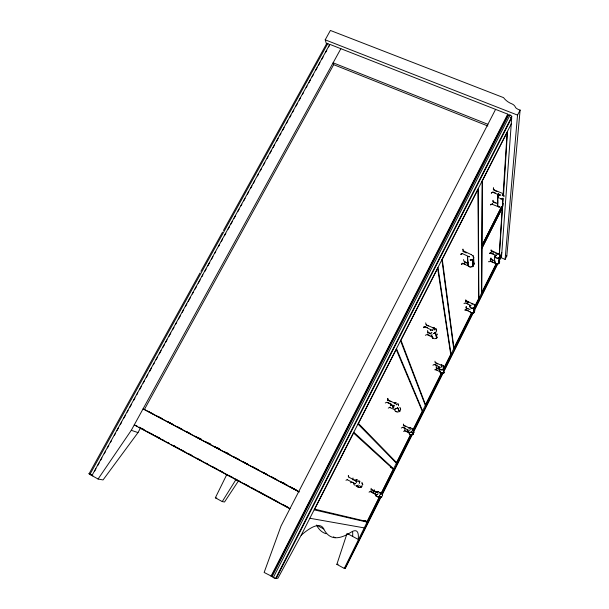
<?xml version="1.0" encoding="UTF-8"?>
<svg xmlns="http://www.w3.org/2000/svg" width="609" height="609" viewBox="0 0 609 609"><rect width="100%" height="100%" fill="white"/><g stroke="black" fill="none" stroke-linecap="round" stroke-linejoin="round"><path stroke-width="0.91" d="M481.529 293.233L482.13 180.964M499.152 258.323L499.311 257.592M440.391 372.495L439.576 370.759L439.995 369.929M431.53 335.757L432.032 334.577M378.06 493.678L377.55 494.554M374.322 489.781L374.428 491.539L374.619 490.953M409.484 433.677L409.355 434.088L408.784 432.184M352.984 477.958L353.121 480.082L353.342 479.626M430.327 330.474L430.814 329.857L430.639 330.344M493.48 188.691L493.518 187.679M499.449 255.004L499.357 254.455M503.399 194.857L503.415 194.248M356.63 482.191L356.531 482.754M465.801 299.872L466.121 301.052M496.373 255.24L496.358 255.727L496.48 255.095M474.198 304.934L474.106 304.378M499.692 195.245L499.677 195.649L499.707 194.949L500.08 195.36L492.788 192.261M472.995 256.1L472.706 255.43M499.334 257.158L498.779 263.659L497.911 263.91M469.227 256.572L469.516 256.884L462.261 253.572M474.061 307.142L473.84 307.591M443.443 366.298L443.36 365.72M435.983 329.294L435.679 328.594M494.812 256.815C494.143 257.462 494.782 264.184 495.239 262.997L495.467 263.217M498.238 197.042L497.865 196.083L497.446 204.472L497.85 205.515M497.865 196.083L497.5 204.198M497.705 204.304L497.873 200.65M473.916 264.527L473.665 257.204M359.272 483.417L359.447 483.059M412.027 428.995L411.95 428.401M432.116 329.872L432.443 330.512L425.059 326.843M443.299 368.559L442.263 369.8L443.192 369.602L441.182 369.869M435.8 331.996C436.539 333.466 431.393 334.036 434.156 333.245L435.77 332.544M398.004 404.414L397.799 403.805M379.917 493.077L379.849 492.468M411.859 431.324L411.623 431.789M394.031 405.099L394.107 405.952M413.199 430.852L413.777 432.679M495.581 109.376L281.038 525.978L264.139 572.452L271.538 576.236L507.7 115.2L507.769 114.157L329.812 44.358L91.929 475.576L92.888 475.758L88.884 473.673L89.63 473.84M503.171 193.609L507.152 132.267L482.45 180.629L482.046 245.313L501.588 206.611M502.478 206.58L502.95 199.173L502.501 206.626L501.489 206.984L502.349 206.39M359.013 481.529L358.815 480.897M499.441 254.212L502.509 207.304L481.772 248.396M507.487 131.323L503.521 195.184M379.734 495.46L379.712 496.343M499.159 257.866L497.431 258.437L499.19 257.881L498.649 263.453M382.551 495.528L382.254 494.356M502.486 193.989L502.364 195.725L502.28 194.956M357.437 485.738L356.136 486.096L358.45 485.038M510.342 117.301L511.697 117.834L501.61 255.613L499.487 259.86M362.69 484.764L362.332 483.356M348.675 477.113L357.148 481.529L356.569 481.194M395.789 403.698L388.002 399.877L387.598 398.37M495.17 256.237L495.201 255.498L495.064 255.894M354.019 484.048L354.057 483.615M499.89 257.15L505.097 259.411L517.543 115.109L520.116 110.077A10.513 9.386 -8.8 0 1 515.602 107.626A7.285 6.532 -9.6 0 0 511.796 103.835A20.409 18.148 -9.3 0 1 503.536 97.63L330.382 30.45L325.206 39.821L326.47 43.955L223.434 230.499M474.594 306.068C474.221 306.807 475.34 305.672 474.495 305.155M469.882 306.167C469.41 305.117 470.171 308.474 470.894 307.743M505.097 259.411L506.817 255.97L520.116 110.077M439.097 367.516C438.518 367.235 439.295 366.648 438.998 367.136M436.653 330.443L436.272 331.197M488.981 261.832L489.073 261.39L488.981 261.817M407.649 430.198L407.337 429.916L407.634 430.807M392.729 405.876L392.767 405.465M375.502 494.264L375.197 493.968L375.487 494.889M407.352 429.771C407.946 428.805 406.789 431.263 408.137 431.857M491.166 249.949L491.486 251.106M390.978 403.82L390.909 404.285M426.11 324.605L425.683 322.892M371.109 488.319L371.201 490.001L371.429 489.233L377.991 492.848M344.252 567.816L345.318 568.281L381.082 496.837M441.814 365.552L435.351 362.484L434.94 361.213M426.049 324.734L434.202 328.304M463.297 251.372L462.916 249.599M493.381 201.899L493.046 200.262M463.243 251.479L463.259 250.756L471.427 254.737M497.233 253.862L497.484 253.519M348.241 476.2L348.394 475.553L348.767 476.931M472.645 303.777L471.358 303.701M441.898 365.088C440.634 364.41 441.335 365.065 441.221 365.05M466.075 301.151L466.091 300.625L472.896 304.013M433.311 327.832L433.836 327.406L434.126 327.87M411.052 427.906L410.481 427.739M378.379 491.767L377.961 491.349L376.233 492.224M491.448 251.19L491.509 250.596L498.497 253.93M493.275 189.254L493.465 188.25L493.808 190.084L493.838 189.338L493.899 189.841L502.159 193.243M497.119 263.994L497.934 263.948M500.461 198.595L500.948 199.029L500.857 198.595M472.005 308.245L471.602 308.116L472.082 308.261M470.803 266.94L472.797 266.536L472.805 259.305L470.536 260.271L472.66 259.594L472.774 266.483L471.754 266.841M470.019 259.898L470.513 260.34L470.422 259.898M409.705 432.702L409.355 432.291L410.154 432.344M397.548 411.981L399.58 411.6L397.51 407.764M377.618 496.632C377.108 496.244 377.725 497.195 378.006 496.495M359.523 487.558L357.201 486.591L358.252 487.071M466.068 307.332L466.243 306.578L466.479 308.085L470.057 309.524M471.305 312.881L470.437 312.531L472.082 313.034M441.144 373.104L440.269 372.738L441.921 373.264M378.044 497.013L378.973 497.264M433.402 338.338L432.36 337.911L433.372 338.383M497.309 258.452L496.891 258.125L497.675 258.147M490.709 258.749L490.915 257.934L491.143 259.442L494.63 260.728M499.258 254.501L502.235 208.034L482.031 248.076L481.757 292.647L496.046 264.123M380.8 496.944L345.067 568.319L344.291 568.433L336.853 564.36L347.054 533.415M387.621 400.676L387.918 399.763M410.192 427.594L408.289 427.929M436.31 368.308L436.227 366.321M499.03 262.57L498.855 263.53L499.083 262.951M436.303 368.293L436.524 367.615L439.18 368.985M474.046 307.591L472.142 308.436L474.038 307.636M474.342 311.663L474.076 312.204M502.874 205.789L502.631 206.451L502.988 205.461M443.276 369.024L443.854 372.959L442.119 373.5M444.182 372.221L443.938 372.822M469.775 305.794L469.92 305.406L469.828 306.753M473.17 265.684L472.927 266.354L473.33 265.547M437.041 337.272L436.782 337.957L437.163 336.929M467.697 257.165L467.864 256.701L467.849 257.219M397.753 407.771L399.435 411.334M399.687 411.433L399.976 410.694L399.671 410.953M375.563 493.442L375.144 493.983L375.745 495.696M361.959 486.028L361.655 486.789M373.949 490.999L373.781 491.311M405.175 428.82L405.023 429.117M408.944 432.032L408.175 431.865M355.222 485.259L353.958 484.703M490.321 259.769L490.473 259.411L490.184 260.028M344.291 568.433L379.194 497.568M238.454 480.92L224.523 501.999L222.247 501.58L215.35 497.804L226.891 474.335M494.919 260.842L494.866 262.57M379.468 495.985L381.607 497.347L379.841 497.88M381.47 492.887L393.307 469.242L353.54 432.999L314.64 509.154L367.09 521.593L378.935 497.949M394.358 461.302L396.611 462.65L410.519 434.887M412.628 430.677L422.319 411.326L396.208 349.467L358.419 423.445L396.611 462.65M441.517 372.997L425.554 404.863L400.95 340.187L437.665 268.303L450.751 354.545L443.611 368.803M471.823 312.478L453.926 348.203L442.271 259.282L477.966 189.399L478.644 298.867L474.807 306.525M381.318 493.336L410.771 434.529M412.879 430.319L441.746 372.67M443.847 368.468L471.739 312.79M474.67 306.928L496.251 263.849M499.57 257.219L501.824 252.72M382.079 494.394L411.851 434.91M413.557 431.515L442.91 372.875M473.109 312.546L444.296 370.287M474.814 309.144L497.355 264.108M382.361 494.287L412.164 434.75M413.861 431.347L443.238 372.662M444.09 370.957L473.041 313.125M474.746 309.722L497.736 263.788M499.86 259.541L501.565 256.138L501.138 255.651M382.551 495.536L382.094 494.538M436.272 331.06L436.493 330.695M481.78 246.036L501.405 207.174M399.717 411.402L400.105 410.352M497.477 195.923L498.634 193.647M497.096 203.809L497.842 202.325M467.347 263.697L468.115 262.19M503.712 196.517L503.925 196.167M511.065 117.065A1.857 0.822 26 0 0 511.598 116.129A1.857 0.822 26 0 0 509.543 114.911A1.857 0.822 26 0 0 508.378 115.466L272.048 576.654L274.02 577.987L275.58 578.55L511.773 116.684M511.697 117.834L276.182 578.466L277.932 578.207L301.181 535.212L511.248 123.947M270.99 576.304L507.769 114.157M273.274 577.583L510.022 115.048M404.323 430.525L404.741 429.733M327.787 43.566L89.904 474.434L98.072 479.032L103.05 479.938L138.007 432.588L140.481 428.074M98.072 479.032L131.285 430.312L340.865 48.69M298.684 491.699L143.046 408.898L144.417 409.461L333.679 64.661L333.115 62.803L487.893 124.312M89.127 473.68L199.98 272.977M200.901 271.309L222.521 232.166M94.57 471.252L95.948 468.755M97.783 465.428L99.16 462.931M100.538 460.434L101.909 457.945M104.208 453.781L105.585 451.284M107.42 447.958L108.798 445.461M110.632 442.134L111.546 440.467M114.302 435.481L115.223 433.814M117.057 430.487L118.435 427.99M120.27 424.663L121.648 422.166M123.939 418.002L125.317 415.513M127.152 412.179L128.073 410.519M129.907 407.193L131.285 404.696M133.577 400.532L134.954 398.035M136.789 394.708L137.71 393.049M139.545 389.714L141.379 386.388M143.214 383.061L144.592 380.564M146.426 377.237L147.804 374.741M149.639 371.414L151.481 368.087M153.316 364.761L154.229 363.093M156.064 359.767L157.442 357.27M159.276 353.943L161.119 350.617M162.953 347.282L164.331 344.785M165.701 342.296L167.079 339.799M168.914 336.465L170.756 333.138M172.591 329.812L173.968 327.315M175.803 323.988L176.717 322.321M178.559 318.994L180.393 315.668M182.228 312.341L183.606 309.844M185.44 306.517L186.818 304.02M188.196 301.524L190.488 297.367M192.322 294.033L193.243 292.373M195.078 289.047L196.456 286.55M198.29 283.223L200.125 279.889M201.96 276.562L202.881 274.903M204.715 271.568L206.093 269.079M207.928 265.745L209.762 262.418M211.597 259.091L212.975 256.595M214.81 253.268L215.731 251.601M218.486 246.615L219.4 244.947M221.234 241.621L222.612 239.124M224.447 235.797L225.825 233.3M228.124 229.136L229.494 226.647M230.872 224.15L232.25 221.653M234.084 218.327L235.462 215.83M237.761 211.666L239.139 209.169M240.974 205.842L241.887 204.182M243.722 200.848L245.1 198.359M247.399 194.195L248.776 191.698M250.611 188.371L251.989 185.874M253.359 183.378L254.737 180.881M257.493 175.894L258.414 174.227M260.249 170.901L261.626 168.404M263.461 165.077L264.839 162.58M267.13 158.416L268.051 156.757M269.886 153.43L271.264 150.933M273.098 147.606L274.476 145.109M276.768 140.945L278.146 138.449M279.98 135.122L280.901 133.455M282.736 130.128L284.114 127.631M286.405 123.475L287.783 120.978M289.618 117.651L290.995 115.154M292.373 112.657L293.751 110.16M296.043 106.004L297.42 103.507M299.255 100.18L300.633 97.684M302.467 94.357L303.389 92.69M306.144 87.696L307.058 86.036M308.892 82.702L310.27 80.213M312.105 76.879L313.483 74.389M315.782 70.225L317.152 67.728M318.53 65.232L319.908 62.735M321.742 59.408L323.12 56.911M325.419 52.755L326.789 50.258M328.632 46.931L329.545 45.264A1.789 0.731 32.3 0 0 327.467 43.445A1.789 0.731 32.3 0 0 326.767 44.411M373.408 492.521L370.508 491.219L369.046 492.201M492.704 203.566L492.194 204.304L499.311 207.113M496.868 263.979L490.199 261.314L490.549 260.797M222.247 501.58L236.132 479.298M492.612 203.764L491.836 204.639M501.565 256.138L500.796 256.214M425.364 326.378L423.483 327.749M469.775 266.438L468.572 266.3L469.569 266.757M493.039 191.888L491.265 193.099M373.682 492.963L373.134 493.534M370.577 491.197L370.242 491.623L376.887 494.927M461.812 263.864L462.261 263.187M373.743 492.864L373.629 493.221M435.405 369.952L435.671 369.549L440.36 371.992M402.709 427.252L401.331 428.02M390.004 407.231L388.268 408.114M434.263 364.494L432.915 365.225M491.646 192.779L491.965 192.353L491.509 192.946M461.165 254.006L461.477 253.58L461.013 254.197M424.001 327.17L424.321 326.744L423.834 327.391M433.814 329.857L434.004 328.822M432.329 337.127L426.863 334.577L425.371 335.277M394.229 406.02L386.745 402.275L385.269 402.983M390.08 407.094L389.73 407.482L394.997 409.865M381.774 493.617L382.33 494.447M361.883 482.328L362.781 484.581M462.764 263.651L461.645 264.237M411.212 434.818L409.461 434.225L410.337 434.605M397.243 411.958L395.256 411.296L396.307 411.753M499.251 206.923L498.238 206.497L499.281 206.877M462.132 253.801L460.724 254.44M403.569 431.408L404.749 430.982M462.855 263.491L469.767 266.651M489.872 253.489L489.529 253.511M381.531 497.089L382.056 496.282M361.449 486.637L362.089 485.67M471.138 305.634L465.261 302.886L463.974 303.625M381.698 497.21L381.691 496.799M413.153 434.354L413.344 433.326M412.042 434.445L411.707 434.735L412.095 434.552M380.336 497.5L380.237 497.583M442.842 372.921L442.507 373.21L442.888 373.028M501.017 206.854L501.352 206.74M413.138 433.951L413.009 434.209M404.84 430.822L408.905 432.793M351.918 482.214L350.403 482.8M434.217 364.532L440.535 367.455M345.965 480.28L347.541 479.481L347.252 479.747L355.23 483.706M441.441 367.113L441.837 366.07M409.849 430.137L410.344 429.276M465.215 310.286L465.672 309.806L470.567 312.166M470.483 312.333L470.034 311.595M432.42 337.668L431.614 335.749M431.096 332.484L431.956 332.712M407.923 431.674L408.647 431.888M378.737 496.617L379.529 496.244L377.747 496.799L379.559 496.259M461.333 264.329L461.789 264.245M491.265 204.342L492.475 203.832M499.319 260.934L499.174 261.101M493.602 253.763L490.732 252.705L489.697 253.116M464.743 310.004L465.748 309.623M423.872 327.124L425.112 326.652L427.457 327.756M355.664 481.399L356.805 481.338M434.719 369.777L435.724 369.412L437.635 370.341M503.087 198.275L500.971 198.96L503.042 198.222M503.757 195.108L504.13 196.06M473.353 256.359L473.718 257.341M499.555 255.278L499.464 254.516M472.279 313.254L473.985 312.668L473.886 307.865L473.916 308.253M432.588 327.832L433.638 327.475M499.745 255.209L499.707 256.511L500.058 256.024M471.48 303.708L472.234 303.449L471.975 303.746M473.155 313.003L474.008 312.714L473.848 307.849M434.423 332.994L434.803 332.864L434.369 332.849M434.666 338.764L436.653 338.147L435.717 333.74L436.63 338.094M474.297 305.216L474.19 304.333M394.586 402.8L395.858 402.435L396.292 402.922M436.341 329.568L436.447 330.611M442.979 373.21L443.839 372.914L443.108 369.305C441.662 370.051 440.162 369.701 441.609 369.572M394.602 402.853L395.66 402.503L395.332 402.869M443.74 366.527L444.007 367.265M443.55 366.588L443.443 365.682M410.078 427.389L409.195 427.685M411.296 435.085C414.706 435.062 411.73 430 409.903 432.641L411.669 432.086L410.847 432.519L411.669 432.086L412.94 434.27M398.362 404.696L398.461 405.784M359.645 481.262L360.064 481.308M360.467 487.246L361.548 486.956L359.424 487.596M412.133 429.299L412.057 428.47M412.323 429.231L412.582 430M354.499 480.174L356.897 479.542M377.192 491.661L377.961 491.349L377.694 491.714M380.716 497.591L381.485 497.119M358.983 481.955L359.051 480.882M396.581 408.677L397.738 408.403M435.032 338.452L435.542 338.338M467.484 258.17L468.047 265.25M474.906 310.834L474.647 310.011M439.645 370.911L439.873 371.764M501.983 199.059L503.034 198.922M336.853 564.36L338.162 564.216M489.979 253.382L490.846 252.575C489.004 253.884 497.964 255.354 496.358 255.369M414.067 432.557L413.678 431.568M499.464 198.184L498.847 197.902M498.39 253.884L497.5 253.565M496.183 257.767L495.437 257.645L494.805 256.001L495.163 256.8M440.101 369.145L439.622 368.917M402.633 427.366L409.172 430.54M393.916 407.893L393.018 407.55M376.491 496.008L375.981 495.977M356.334 479.9L356.752 479.945M309.836 518.259L364.03 527.858M215.35 497.804L216.812 498.086M497.88 195.923L498.185 197.065M314.145 509.824L366.915 522.088L363.718 520.39M364.692 520.474L365.217 520.604M499.35 206.778L498.284 206.443M495.718 257.759L496.449 257.988M471.275 254.745L471.815 254.912M496.152 263.758L495.224 263.507L496.069 263.88M472.356 303.647L473.208 303.921M470.43 307.728L471.153 307.964M470.491 312.508L471.48 312.607M434.27 327.878L433.768 327.688M432.428 337.881L433.471 338.231M131.285 430.312L138.007 432.588M441.609 364.958L442.461 365.248M440.368 369.381L439.348 368.993L438.784 367.242L439.043 368.118M440.33 372.716L441.198 373.012M136.766 425.843L134.239 424.945L289.884 508.789M396.375 411.646L395.31 411.242M410.39 434.521L409.499 434.179M353.578 482.488L353.601 483.744M357.3 479.968L357.841 480.174M378.09 491.615L378.943 491.95M381.28 493.206L382.003 493.572M376.019 495.977L376.75 496.259M325.206 39.821L517.543 115.109M507.7 115.2L508.378 115.466M333.679 64.661L487.862 126.01M467.963 303.899L465.999 303.016M498.01 193.829L500.469 194.842M494.478 190.48L496.898 191.53M493.701 192.277L495.3 192.939M497.865 203.634L493.397 201.746M493.229 202.112L495.536 203.079M492.034 251.525L494.044 252.423M495.688 253.306L498.025 254.326M490.435 260.934L493.016 262.053M492.78 260.264L491.067 259.518L490.671 258.505M463.114 251.54L466.342 252.971M462.947 263.225L465.268 264.245L463.7 263.552M467.971 262.981C463.122 261.832 464.142 261.246 463.533 259.609M466.799 262.89L464.484 261.87L466.76 262.875M468.527 266.354L470.513 267.229M468.625 302.46L466.007 301.272L468.625 302.46L466.007 301.272L465.619 300.214M468.123 308.999L466.395 308.215L466.037 307.21M465.725 309.616L468.306 310.788M426.719 325.282L428.31 326.021M431.218 333.694L427.891 332.324L427.587 330.504M427.754 332.506L430.845 333.945M427.716 334.554L430.03 335.635M435.1 362.736L437.757 363.992M435.054 364.494L437.049 365.438M437.018 368.316L438.96 369.237M90.307 474.129L91.038 474.48M387.697 400.174L390.902 401.75M387.621 402.336L389.227 403.12M393.3 407.87L392.645 406.622M410.253 428.5L403.683 425.074L403.432 425.912L403.424 424.024M403.462 427.335L405.465 428.325M403.523 425.539L405.518 426.528M405.678 430.814L407.619 431.781M355.412 483.211L355.686 483.287M390.399 467.187L393.597 468.816L353.783 432.215M359.241 485.723L361.403 486.675M374.01 491.372L376.233 492.529M380.267 492.544L381.097 492.97M358.716 487.033L357.247 486.53M365.842 520.931L367.09 521.593M199.455 438.13L201.13 439.02M208.651 443.017L210.318 443.908M217.847 447.912L219.514 448.795M227.043 452.799L228.71 453.69M283.048 482.587L284.715 483.47M157.876 416.396L162.063 418.627M167.932 421.748L172.956 424.42M177.15 426.65L182.175 429.322M186.369 431.553L190.556 433.783M195.588 436.455L201.457 439.576M205.644 441.807L210.676 444.479M214.863 446.709L219.895 449.389M224.082 451.612L229.951 454.733M234.145 456.963L239.17 459.643M243.364 461.866L248.388 464.545M252.583 466.776L258.444 469.897M262.639 472.12L267.671 474.799M271.858 477.03L276.889 479.702M281.076 481.932L286.847 485M290.067 486.713L296.507 490.138M148.025 411.25L153.065 413.937M157.267 416.168L162.306 418.847M168.183 421.976L172.385 424.214M176.587 426.445L181.627 429.124M185.829 431.362L190.868 434.042M195.07 436.28L200.947 439.409M205.149 441.639L210.189 444.319M214.391 446.557L219.43 449.236M223.632 451.467L229.509 454.596M234.549 457.283L238.751 459.513M242.953 461.751L247.992 464.431M252.187 466.661L258.909 470.239M263.111 472.47L267.313 474.708M271.515 476.946L276.555 479.626M280.749 481.856L287.471 485.434M289.991 486.774L295.875 489.902M144.417 409.461L299.461 491.943M347.853 533.842L358.237 539.422A166.531 20.15 -61.8 0 0 350.837 532.35A585.546 82.215 -67.5 0 1 323.782 528.993L316.513 525.072A583.985 86.524 -67.7 0 0 326.158 533.712M141.768 428.386L143.435 429.284M157.609 436.912L159.276 437.81M173.443 445.445L175.11 446.344M189.285 453.971L190.952 454.87M139.271 427.191L144.287 429.893M148.459 432.146L150.134 433.045M151.801 433.943L153.476 434.841M155.143 435.747L156.817 436.645M158.492 437.544L160.159 438.442M161.834 439.34L163.501 440.246M167.681 442.492L169.348 443.39M174.364 446.092L176.039 446.991M177.706 447.897L179.381 448.795M181.048 449.693L185.227 451.947M190.244 454.641L191.911 455.54M196.928 458.242L201.937 460.944M206.116 463.19L207.791 464.096M212.8 466.791L217.816 469.493M219.484 470.392L223.663 472.645M228.679 475.34L233.689 478.042M235.363 478.94L240.372 481.643M244.552 483.896L249.568 486.591M251.235 487.489L256.252 490.192M257.919 491.09L265.44 495.14M267.115 496.046L272.124 498.741M273.799 499.646L277.978 501.892M282.987 504.595L288.004 507.289M135.647 425.447L137.314 426.346M138.981 427.244L153.148 434.872M154.815 435.77L168.99 443.405M170.657 444.304L184.832 451.939M186.499 452.83L200.666 460.465M202.333 461.363L216.507 468.999M218.174 469.897L232.349 477.525M234.016 478.423L248.183 486.058M249.85 486.956L289.869 508.507M333.466 536.818L335.117 537.717M271.538 576.236L272.223 576.616M344.763 567.839L345.326 568.227M274.674 577.751L275.58 578.55M443.679 372.647L444.281 371.939M490.976 250.2L491.402 251.273M396.215 404.3L396.672 404.871L396.238 404.117M497.896 204.974L497.523 204.609L497.911 205.347M376.864 494.348L377.336 494.66L377.047 494.302M494.942 262.22L494.63 261.9L494.957 262.532M503.498 204.335L503.247 203.497M468.199 264.793L467.819 264.413L468.214 265.174M357.97 424.024L396.429 463.167M374.398 491.425L374.055 490.336M432.04 336.297L431.667 335.902L432.047 336.686M440.002 371.376L439.69 371.041L440.01 371.711M437.056 333.884L437.46 334.859M413.115 430.959L413.427 431.294L413.245 430.906M472.972 255.369L473.231 256.397M435.968 328.54L436.227 329.606M397.989 403.63L398.24 404.734M379.917 492.407L380.465 494.112M492.757 200.894L493.252 202.142M499.266 261.063L499.715 261.832L499.403 261.01M473.406 263.408L473.817 264.199M391.161 404.993L390.948 404.163M399.809 407.314L400.029 407.779M400.258 408.281L400.631 409.591L400.425 408.213M394.586 409.21L394.967 410.032M373.934 491.159L371.262 489.773M396.474 348.637L422.577 410.946M400.547 340.682L425.356 405.404M473.368 261.619L474.244 263.956M444.227 369.343L444.524 370.188M394.556 409.179L394.898 410.207M390.46 404.011L390.909 405.35M359.66 482.777L359.424 481.81M432.519 329.85L432.611 330.185M434.575 328.776L434.834 330.017M441.936 366.268L442.096 367.098M437.962 267.427L450.995 354.202M441.913 259.693L453.72 348.767M472.622 259.579L472.66 260.134M462.947 249.066L462.992 249.934M467.727 258.125L467.986 264.23M473.498 258.254L473.635 264.352M478.286 188.486L478.864 298.562M352.512 531.398A166.204 21.231 -61.7 0 1 352.634 536.415M301.181 535.212A223.967 33.83 -60.6 0 1 323.782 528.993M506.817 255.97A6.988 6.532 -4 0 1 506.262 255.78M498.284 195.504L498.116 195.953L498.284 195.504M473.3 257.805L473.703 257.493L473.3 257.805M443.687 367.775L444.03 367.516L443.687 367.775M412.263 430.517L412.605 430.251L412.263 430.517M380.145 494.645L380.496 494.371L380.145 494.645M387.796 398.667L387.773 399.078L387.796 398.667M391.069 404.795L390.879 405.571L391.123 404.81M393.102 406.492L393.071 406.911L393.102 406.492M490.839 204.297L490.747 204.89L490.839 204.297M427.96 332.118L427.693 332.925L427.96 332.118M466.532 307.926L466.288 308.603L466.532 307.926M396.124 408.472L395.424 408.799L397.555 408.114L396.124 408.472M362.149 483.584L362.271 483.965L362.149 483.584M394.67 403.089L394.297 403.211L394.67 403.089"/></g></svg>
